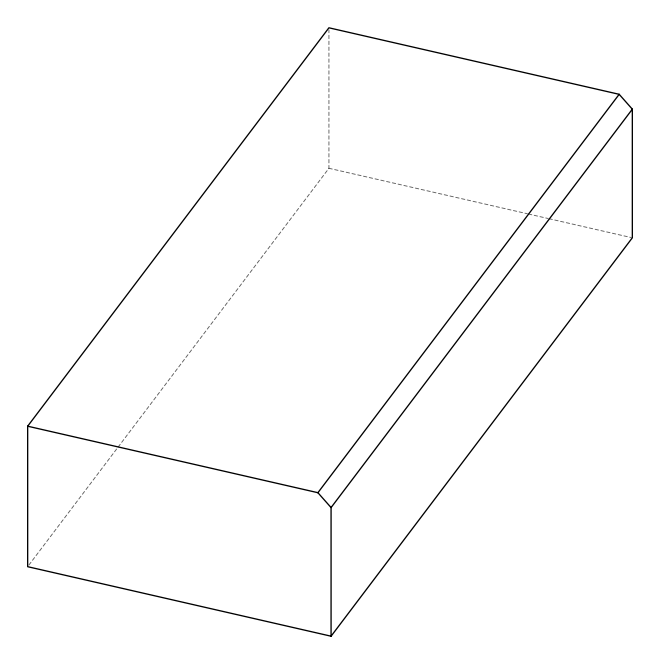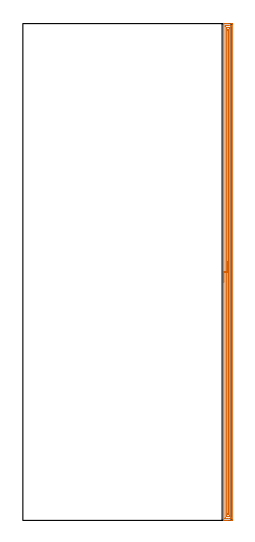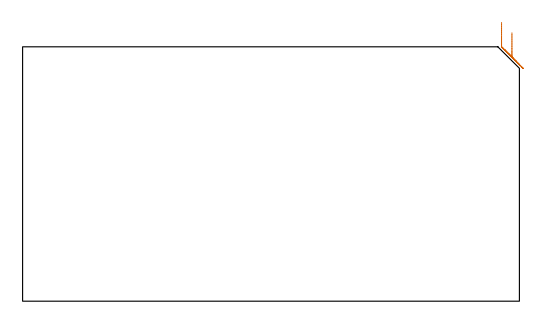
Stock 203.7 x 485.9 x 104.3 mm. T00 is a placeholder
(PLAN: 1 operations, 0 tool changes, 15.7 min)
(1 AREA_MILL | FG_CHAMFER_SURFACE | UGT0205_001 | 15.71 min | 18812 mm3)
(TOOL UGT0205_001 | Chamfer Mill 20 x 3 x 45 deg. | D20 FL50 Z2)
(OP 1 AREA_MILL)
G17 G21 G94 G90
T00 M6
G54
G17 G0 G90 X196.4 Y232.95 S1061 M3
G43 Z114.3 H0
G94 G1 Y232.988 Z113.428 F250.
Y233.102 Z112.564
Y233.291 Z111.712
Y233.553 Z110.88
Y233.887 Z110.074
Y234.29 Z109.3
Y234.759 Z108.564
Y235.29 Z107.872
Y235.879 Z107.229
Y236.522 Z106.64
Y237.214 Z106.108
Y237.95 Z105.64
Y238.724 Z105.237
Y239.53 Z104.903
Y240.362 Z104.641
Y241.214 Z104.452
Y242.078 Z104.338
Y242.95 Z104.3
Y485.718
X196.399 Y485.897 Z104.292
Y485.898
X196.757 Y485.9 Z103.942
X197. Z103.7
X197.718 Z102.977
X198.958 Z101.739
X200.36 Z100.336
X204.501 Z96.196
X204.762 Y485.897 Z95.935
X205.192 Y485.89 Z95.506
X205.196 Y485.711 Z95.502
X205.199 Y485.27 Z95.501
Y0.63
X205.196 Y0.189 Z95.502
X205.192 Y0.01 Z95.506
X204.762 Y0. Z95.935
X199.479 Z101.215
X198.078 Z102.619
X197.718 Z102.977
X197. Z103.7
X196.757 Z103.942
X196.399 Y0.002 Z104.292
Y0.003
X196.4 Y0.182 Z104.3
Y242.95
X197.814 Z102.886
X197.815 Y483.384 Z102.885
X197.816 Y483.482 Z102.884
X197.821 Y483.871 Z102.879
X198.196 Y483.891 Z102.504
X198.599 Y483.897 Z102.101
X199.068 Y483.9 Z101.632
X199.479 Z101.221
X200.829 Z99.871
X203.47 Z97.23
X203.692 Y483.898 Z97.008
X203.726 Y483.896 Z96.974
X203.761 Y483.89 Z96.939
X203.779 Y483.884 Z96.921
X203.78 Y483.857 Z96.92
X203.785 Y483.58 Z96.915
Y2.516
X203.784 Y2.418 Z96.916
X203.779 Y2.029 Z96.921
X203.404 Y2.009 Z97.296
X203.001 Y2.003 Z97.699
X202.532 Y2. Z98.168
X202.121 Z98.579
X199.891 Z100.809
X198.13 Z102.57
X197.908 Y2.002 Z102.792
X197.874 Y2.004 Z102.826
X197.839 Y2.01 Z102.861
X197.821 Y2.016 Z102.879
X197.82 Y2.043 Z102.88
X197.815 Y2.32 Z102.885
X197.814 Y242.95 Z102.886
X199.228 Z101.472
X199.229 Y481.054 Z101.471
X199.231 Y481.694 Z101.469
X199.233 Y481.821 Z101.467
X199.235 Y481.877 Z101.465
X199.284 Y481.892 Z101.416
X199.479 Y481.896 Z101.221
X200.157 Y481.9 Z100.543
X200.36 Z100.34
X201.037 Z99.663
X201.918 Y481.899 Z98.782
X202.121 Y481.896 Z98.579
X202.323 Y481.89 Z98.377
X202.365 Y481.883 Z98.335
X202.368 Y481.846 Z98.332
X202.37 Y481.779 Z98.33
X202.371 Y481.694 Z98.329
X202.372 Y481.439 Z98.328
X202.371 Y4.846 Z98.329
X202.369 Y4.206 Z98.331
X202.367 Y4.079 Z98.333
X202.365 Y4.023 Z98.335
X202.316 Y4.008 Z98.384
X202.121 Y4.004 Z98.579
X201.443 Y4. Z99.257
X201.24 Z99.46
X200.563 Z100.137
X199.682 Y4.001 Z101.018
X199.479 Y4.004 Z101.221
X199.277 Y4.01 Z101.423
X199.235 Y4.017 Z101.465
X199.232 Y4.054 Z101.468
X199.23 Y4.121 Z101.47
X199.229 Y4.206 Z101.471
X199.228 Y4.461 Z101.472
Y242.95
X200.643 Z100.057
Y479.299
X200.644 Y479.617 Z100.056
X200.646 Y479.778 Z100.054
X200.649 Y479.876 Z100.051
X200.692 Y479.89 Z100.008
X200.8 Y479.892 Z99.9
X200.908 Y479.89 Z99.792
X200.951 Y479.876 Z99.749
X200.953 Y479.778 Z99.747
X200.956 Y479.618 Z99.744
X200.957 Y479.299 Z99.743
Y479.011
Y6.569
X200.956 Y6.283 Z99.744
X200.954 Y6.122 Z99.746
X200.951 Y6.024 Z99.749
X200.908 Y6.01 Z99.792
X200.8 Y6.008 Z99.9
X200.692 Y6.01 Z100.008
X200.649 Y6.024 Z100.051
X200.647 Y6.122 Z100.053
X200.644 Y6.282 Z100.056
X200.643 Y6.601 Z100.057
Y6.889
Y242.95
Y243.822 Z100.095
Y244.687 Z100.209
Y245.538 Z100.398
Y246.37 Z100.66
Y247.176 Z100.994
Y247.95 Z101.397
Y248.686 Z101.866
Y249.378 Z102.397
Y250.021 Z102.986
Y250.61 Z103.629
Y251.142 Z104.322
Y251.61 Z105.057
Y252.013 Z105.831
Y252.347 Z106.637
Y252.609 Z107.469
Y252.798 Z108.321
Y252.912 Z109.186
Y252.95 Z110.057
G0 Z114.3
M5
M2
